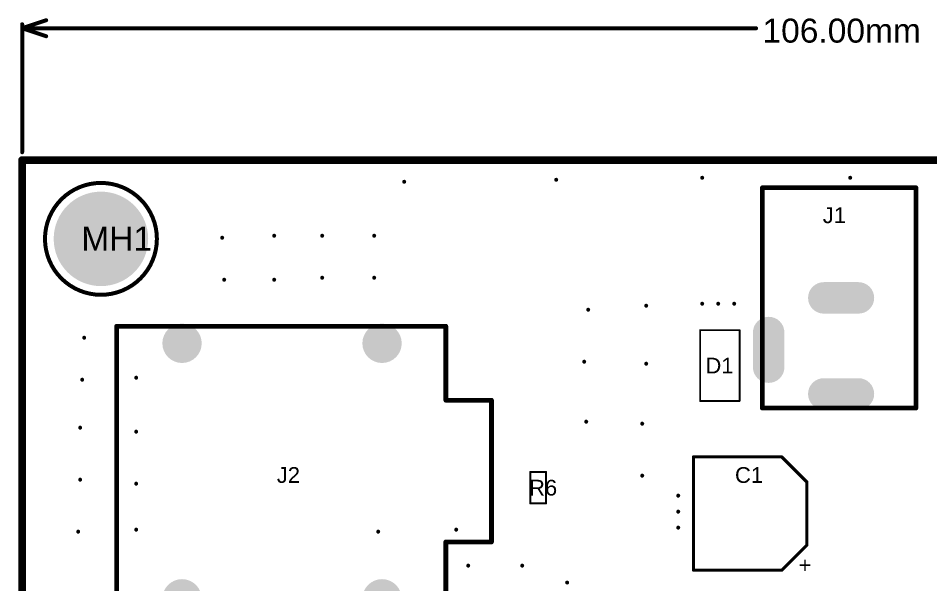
# Model space of a CAD drawing. Header units: inches. Extents: x 0 to 127, y 0 to 86.
# Drawn here: x -0.3 to 57.7, y 38 to 74 of the extents above; entities that cross this region are included whole.
import ezdxf

# ---------------------------------------------------------------- set-up
doc = ezdxf.new("R2010")
doc.units = ezdxf.units.IN
for name, color, linetype in [('Mechanical1', 6, 'Continuous'), ('Mechanical4', 56, 'Continuous'), ('Mechanical6', 56, 'Continuous'), ('MultiLayer', 9, 'Continuous'), ('PadHoleLayer', 156, 'Continuous'), ('ViaHoleLayer', 16, 'Continuous')]:
    doc.layers.add(name, color=color, linetype=linetype)
doc.styles.add('Arial', font='', dxfattribs={"height": 0.2})
doc.styles.get('Arial').set_extended_font_data('Arial')

# ---------------------------------------------------------------- blocks, each defined once
blk = doc.blocks.new('RES_0603_9')
at = {"layer": 'Mechanical4'}
for points in [[(-1, -0.5, 0.125, 0.125, 0), (-1, 0.5, 0.125, 0.125, 0)], [(1, 0.5, 0.125, 0.125, 0), (-1, 0.5, 0.125, 0.125, 0)], [(1, -0.5, 0.125, 0.125, 0), (1, 0.5, 0.125, 0.125, 0)], [(1, -0.5, 0.125, 0.125, 0), (-1, -0.5, 0.125, 0.125, 0)]]:
    blk.add_lwpolyline(points, format="xyseb", dxfattribs=at)
for points in [[(-1.031, 0.5, 0.0625, 0.0625, 1), (-0.969, 0.5, 0.0625, 0.0625, 1)], [(-1.031, 0.5, 0.0625, 0.0625, 1), (-0.969, 0.5, 0.0625, 0.0625, 1)], [(0.969, 0.5, 0.0625, 0.0625, 1), (1.031, 0.5, 0.0625, 0.0625, 1)], [(0.969, 0.5, 0.0625, 0.0625, 1), (1.031, 0.5, 0.0625, 0.0625, 1)], [(-1.031, -0.5, 0.0625, 0.0625, 1), (-0.969, -0.5, 0.0625, 0.0625, 1)], [(-1.031, -0.5, 0.0625, 0.0625, 1), (-0.969, -0.5, 0.0625, 0.0625, 1)], [(0.969, -0.5, 0.0625, 0.0625, 1), (1.031, -0.5, 0.0625, 0.0625, 1)], [(0.969, -0.5, 0.0625, 0.0625, 1), (1.031, -0.5, 0.0625, 0.0625, 1)]]:
    blk.add_lwpolyline(points, format="xyseb", close=True, dxfattribs=at)
at = {"layer": 'Mechanical4', "style": 'Arial'}
blk.add_text('R6', height=1, rotation=90, dxfattribs=at).set_placement((0.5, -0.583))
blk = doc.blocks.new('MH_M3_18')
at = {"layer": 'MultiLayer'}
h = blk.add_hatch(color=9, dxfattribs=at)
edge = h.paths.add_edge_path()
edge.add_arc((0, 0), 3, 0, 360)
at = {"layer": 'PadHoleLayer'}
h = blk.add_hatch(color=156, dxfattribs=at)
edge = h.paths.add_edge_path()
edge.add_arc((0, 0), 1.6, 0, 360)
at = {"layer": 'Mechanical4'}
for points in [[(3.553, 0, 0.254, 0.254, 1), (-3.553, 0, 0.254, 0.254, 1)], [(-3.617, 0, 0.127, 0.127, 1), (-3.49, 0, 0.127, 0.127, 1)], [(3.49, 0, 0.127, 0.127, 1), (3.617, 0, 0.127, 0.127, 1)]]:
    blk.add_lwpolyline(points, format="xyseb", close=True, dxfattribs=at)
at = {"layer": 'Mechanical4', "style": 'Arial'}
blk.add_text('MH1', height=1.524, rotation=270, dxfattribs=at).set_placement((-0.746, 1.246))
blk = doc.blocks.new('NMJ4HCD2_26')
at = {"layer": 'MultiLayer'}
h = blk.add_hatch(color=9, dxfattribs=at)
edge = h.paths.add_edge_path()
edge.add_arc((-6.35, 8.115), 1.25, 0, 360)
h = blk.add_hatch(color=9, dxfattribs=at)
edge = h.paths.add_edge_path()
edge.add_arc((6.35, 8.115), 1.25, 0, 360)
h = blk.add_hatch(color=9, dxfattribs=at)
edge = h.paths.add_edge_path()
edge.add_arc((-6.35, -8.115), 1.25, 0, 360)
h = blk.add_hatch(color=9, dxfattribs=at)
edge = h.paths.add_edge_path()
edge.add_arc((6.35, -8.115), 1.25, 0, 360)
at = {"layer": 'PadHoleLayer'}
h = blk.add_hatch(color=156, dxfattribs=at)
edge = h.paths.add_edge_path()
edge.add_arc((-6.35, 8.115), 0.7, 0, 360)
h = blk.add_hatch(color=156, dxfattribs=at)
edge = h.paths.add_edge_path()
edge.add_arc((6.35, 8.115), 0.7, 0, 360)
h = blk.add_hatch(color=156, dxfattribs=at)
edge = h.paths.add_edge_path()
edge.add_arc((-6.35, -8.115), 0.7, 0, 360)
h = blk.add_hatch(color=156, dxfattribs=at)
edge = h.paths.add_edge_path()
edge.add_arc((6.35, -8.115), 0.7, 0, 360)
at = {"layer": 'Mechanical4'}
for points in [[(-10.4, 9.2, 0.3, 0.3, 0), (-10.4, 4.5, 0.3, 0.3, 0)], [(10.5, 9.2, 0.3, 0.3, 0), (-10.4, 9.2, 0.3, 0.3, 0)], [(10.5, 9.2, 0.3, 0.3, 0), (10.5, -9.2, 0.3, 0.3, 0)], [(-10.5, 4.5, 0.3, 0.3, 0), (-13.3, 4.5, 0.3, 0.3, 0)], [(-13.3, 4.5, 0.3, 0.3, 0), (-13.3, -4.5, 0.3, 0.3, 0)], [(-10.4, 4.5, 0.3, 0.3, 0), (-10.5, 4.5, 0.3, 0.3, 0)], [(-10.4, -4.5, 0.3, 0.3, 0), (-13.3, -4.5, 0.3, 0.3, 0)], [(-10.4, -4.5, 0.3, 0.3, 0), (-10.4, -9.2, 0.3, 0.3, 0)], [(10.5, -9.2, 0.3, 0.3, 0), (-10.4, -9.2, 0.3, 0.3, 0)]]:
    blk.add_lwpolyline(points, format="xyseb", dxfattribs=at)
for points in [[(-10.475, 9.2, 0.15, 0.15, 1), (-10.325, 9.2, 0.15, 0.15, 1)], [(-10.475, 9.2, 0.15, 0.15, 1), (-10.325, 9.2, 0.15, 0.15, 1)], [(10.425, 9.2, 0.15, 0.15, 1), (10.575, 9.2, 0.15, 0.15, 1)], [(10.425, 9.2, 0.15, 0.15, 1), (10.575, 9.2, 0.15, 0.15, 1)], [(-13.375, 4.5, 0.15, 0.15, 1), (-13.225, 4.5, 0.15, 0.15, 1)], [(-13.375, 4.5, 0.15, 0.15, 1), (-13.225, 4.5, 0.15, 0.15, 1)], [(-10.575, 4.5, 0.15, 0.15, 1), (-10.425, 4.5, 0.15, 0.15, 1)], [(-10.575, 4.5, 0.15, 0.15, 1), (-10.425, 4.5, 0.15, 0.15, 1)], [(-10.475, 4.5, 0.15, 0.15, 1), (-10.325, 4.5, 0.15, 0.15, 1)], [(-10.475, 4.5, 0.15, 0.15, 1), (-10.325, 4.5, 0.15, 0.15, 1)], [(-13.375, -4.5, 0.15, 0.15, 1), (-13.225, -4.5, 0.15, 0.15, 1)], [(-13.375, -4.5, 0.15, 0.15, 1), (-13.225, -4.5, 0.15, 0.15, 1)], [(-10.475, -4.5, 0.15, 0.15, 1), (-10.325, -4.5, 0.15, 0.15, 1)], [(-10.475, -4.5, 0.15, 0.15, 1), (-10.325, -4.5, 0.15, 0.15, 1)], [(-10.475, -9.2, 0.15, 0.15, 1), (-10.325, -9.2, 0.15, 0.15, 1)], [(-10.475, -9.2, 0.15, 0.15, 1), (-10.325, -9.2, 0.15, 0.15, 1)], [(10.425, -9.2, 0.15, 0.15, 1), (10.575, -9.2, 0.15, 0.15, 1)], [(10.425, -9.2, 0.15, 0.15, 1), (10.575, -9.2, 0.15, 0.15, 1)]]:
    blk.add_lwpolyline(points, format="xyseb", close=True, dxfattribs=at)
at = {"layer": 'Mechanical4', "style": 'Arial'}
blk.add_text('J2', height=1, rotation=180, dxfattribs=at).set_placement((0.333, 0.75))
blk = doc.blocks.new('CON_SOCJ_2155_27')
at = {"layer": 'MultiLayer'}
h = blk.add_hatch(color=9, dxfattribs=at)
edge = h.paths.add_edge_path()
edge.add_arc((-1.1, 6.1), 1, 90, 270)
edge.add_line((-1.1, 5.1), (1.1, 5.1))
edge.add_arc((1.1, 6.1), 1, 270, 450)
edge.add_line((1.1, 7.1), (-1.1, 7.1))
h = blk.add_hatch(color=9, dxfattribs=at)
edge = h.paths.add_edge_path()
edge.add_arc((4.6, 2.2), 1, 180, 360)
edge.add_line((5.6, 2.2), (5.6, 4.4))
edge.add_arc((4.6, 4.4), 1, 0, 180)
edge.add_line((3.6, 4.4), (3.6, 2.2))
h = blk.add_hatch(color=9, dxfattribs=at)
edge = h.paths.add_edge_path()
edge.add_arc((-1.1, 0), 1, 90, 270)
edge.add_line((-1.1, -1), (1.1, -1))
edge.add_arc((1.1, 0), 1, 270, 450)
edge.add_line((1.1, 1), (-1.1, 1))
at = {"layer": 'PadHoleLayer'}
h = blk.add_hatch(color=156, dxfattribs=at)
edge = h.paths.add_edge_path()
edge.add_arc((-1.1, 6.1), 0.4, 90, 270)
edge.add_line((-1.1, 5.7), (1.1, 5.7))
edge.add_arc((1.1, 6.1), 0.4, 270, 450)
edge.add_line((1.1, 6.5), (-1.1, 6.5))
h = blk.add_hatch(color=156, dxfattribs=at)
edge = h.paths.add_edge_path()
edge.add_arc((4.6, 2.2), 0.4, 180, 360)
edge.add_line((5, 2.2), (5, 4.4))
edge.add_arc((4.6, 4.4), 0.4, 0, 180)
edge.add_line((4.2, 4.4), (4.2, 2.2))
h = blk.add_hatch(color=156, dxfattribs=at)
edge = h.paths.add_edge_path()
edge.add_arc((-1.1, 0), 0.4, 90, 270)
edge.add_line((-1.1, -0.4), (1.1, -0.4))
edge.add_arc((1.1, 0), 0.4, 270, 450)
edge.add_line((1.1, 0.4), (-1.1, 0.4))
at = {"layer": 'Mechanical4'}
for points in [[(-4.75, 7, 0.3, 0.3, 0), (-4.75, -7, 0.3, 0.3, 0)], [(5, 7, 0.3, 0.3, 0), (-4.75, 7, 0.3, 0.3, 0)], [(5, 7, 0.3, 0.3, 0), (5, -7, 0.3, 0.3, 0)], [(5, -7, 0.3, 0.3, 0), (-4.75, -7, 0.3, 0.3, 0)]]:
    blk.add_lwpolyline(points, format="xyseb", dxfattribs=at)
for points in [[(-4.825, 7, 0.15, 0.15, 1), (-4.675, 7, 0.15, 0.15, 1)], [(-4.825, 7, 0.15, 0.15, 1), (-4.675, 7, 0.15, 0.15, 1)], [(4.925, 7, 0.15, 0.15, 1), (5.075, 7, 0.15, 0.15, 1)], [(4.925, 7, 0.15, 0.15, 1), (5.075, 7, 0.15, 0.15, 1)], [(-4.825, -7, 0.15, 0.15, 1), (-4.675, -7, 0.15, 0.15, 1)], [(-4.825, -7, 0.15, 0.15, 1), (-4.675, -7, 0.15, 0.15, 1)], [(4.925, -7, 0.15, 0.15, 1), (5.075, -7, 0.15, 0.15, 1)], [(4.925, -7, 0.15, 0.15, 1), (5.075, -7, 0.15, 0.15, 1)]]:
    blk.add_lwpolyline(points, format="xyseb", close=True, dxfattribs=at)
at = {"layer": 'Mechanical4', "style": 'Arial'}
blk.add_text('J1', height=1, rotation=180, dxfattribs=at).set_placement((1.166, -4.75))
blk = doc.blocks.new('DO_214AC_2__SMA__30')
at = {"layer": 'Mechanical4'}
for points in [[(2.25, 1.25, 0.125, 0.125, 0), (-2.25, 1.25, 0.125, 0.125, 0)], [(-2.25, -1.25, 0.125, 0.125, 0), (-2.25, 1.25, 0.125, 0.125, 0)], [(2.25, -1.25, 0.125, 0.125, 0), (2.25, 1.25, 0.125, 0.125, 0)], [(2.25, -1.25, 0.125, 0.125, 0), (-2.25, -1.25, 0.125, 0.125, 0)]]:
    blk.add_lwpolyline(points, format="xyseb", dxfattribs=at)
for points in [[(-2.281, 1.25, 0.0625, 0.0625, 1), (-2.219, 1.25, 0.0625, 0.0625, 1)], [(-2.281, 1.25, 0.0625, 0.0625, 1), (-2.219, 1.25, 0.0625, 0.0625, 1)], [(2.219, 1.25, 0.0625, 0.0625, 1), (2.281, 1.25, 0.0625, 0.0625, 1)], [(2.219, 1.25, 0.0625, 0.0625, 1), (2.281, 1.25, 0.0625, 0.0625, 1)], [(-2.281, -1.25, 0.0625, 0.0625, 1), (-2.219, -1.25, 0.0625, 0.0625, 1)], [(-2.281, -1.25, 0.0625, 0.0625, 1), (-2.219, -1.25, 0.0625, 0.0625, 1)], [(2.219, -1.25, 0.0625, 0.0625, 1), (2.281, -1.25, 0.0625, 0.0625, 1)], [(2.219, -1.25, 0.0625, 0.0625, 1), (2.281, -1.25, 0.0625, 0.0625, 1)]]:
    blk.add_lwpolyline(points, format="xyseb", close=True, dxfattribs=at)
at = {"layer": 'Mechanical4', "style": 'Arial'}
blk.add_text('D1', height=1, rotation=90, dxfattribs=at).set_placement((0.5, -0.916))
blk = doc.blocks.new('CAP_AE_SMD_D6MM3_H8MM_59')
at = {"layer": 'Mechanical4'}
for points in [[(-2, 3.6, 0.2, 0.2, 0), (-3.6, 2, 0.2, 0.2, 0)], [(3.6, 3.6, 0.2, 0.2, 0), (-2, 3.6, 0.2, 0.2, 0)], [(3.6, 3.6, 0.2, 0.2, 0), (3.6, -3.6, 0.2, 0.2, 0)], [(-3.6, 2, 0.2, 0.2, 0), (-3.6, -2, 0.2, 0.2, 0)], [(-2, -3.6, 0.2, 0.2, 0), (-3.6, -2, 0.2, 0.2, 0)], [(3.6, -3.6, 0.2, 0.2, 0), (-2, -3.6, 0.2, 0.2, 0)]]:
    blk.add_lwpolyline(points, format="xyseb", dxfattribs=at)
for points in [[(-2.05, 3.6, 0.1, 0.1, 1), (-1.95, 3.6, 0.1, 0.1, 1)], [(-2.05, 3.6, 0.1, 0.1, 1), (-1.95, 3.6, 0.1, 0.1, 1)], [(3.55, 3.6, 0.1, 0.1, 1), (3.65, 3.6, 0.1, 0.1, 1)], [(3.55, 3.6, 0.1, 0.1, 1), (3.65, 3.6, 0.1, 0.1, 1)], [(-3.65, 2, 0.1, 0.1, 1), (-3.55, 2, 0.1, 0.1, 1)], [(-3.65, 2, 0.1, 0.1, 1), (-3.55, 2, 0.1, 0.1, 1)], [(-3.65, -2, 0.1, 0.1, 1), (-3.55, -2, 0.1, 0.1, 1)], [(-3.65, -2, 0.1, 0.1, 1), (-3.55, -2, 0.1, 0.1, 1)], [(-2.05, -3.6, 0.1, 0.1, 1), (-1.95, -3.6, 0.1, 0.1, 1)], [(-2.05, -3.6, 0.1, 0.1, 1), (-1.95, -3.6, 0.1, 0.1, 1)], [(3.55, -3.6, 0.1, 0.1, 1), (3.65, -3.6, 0.1, 0.1, 1)], [(3.55, -3.6, 0.1, 0.1, 1), (3.65, -3.6, 0.1, 0.1, 1)]]:
    blk.add_lwpolyline(points, format="xyseb", close=True, dxfattribs=at)
at = {"layer": 'Mechanical4', "style": 'Arial'}
blk.add_text('+', height=1, dxfattribs=at).set_placement((-3.889, 2.802))
blk.add_text('C1', height=1, rotation=180, dxfattribs=at).set_placement((0.966, -1.95))

msp = doc.modelspace()

# ---------------------------------------------------------------- hatches: boundary and pattern name
at = {"layer": 'ViaHoleLayer'}
h = msp.add_hatch(color=16, dxfattribs=at)
edge = h.paths.add_edge_path()
edge.add_arc((24.257, 63.627), 0.127, 0, 360)
h = msp.add_hatch(color=16, dxfattribs=at)
edge = h.paths.add_edge_path()
edge.add_arc((33.909, 63.754), 0.127, 0, 360)
h = msp.add_hatch(color=16, dxfattribs=at)
edge = h.paths.add_edge_path()
edge.add_arc((43.18, 63.881), 0.127, 0, 360)
h = msp.add_hatch(color=16, dxfattribs=at)
edge = h.paths.add_edge_path()
edge.add_arc((52.578, 63.881), 0.127, 0, 360)
h = msp.add_hatch(color=16, dxfattribs=at)
edge = h.paths.add_edge_path()
edge.add_arc((16.002, 60.198), 0.127, 0, 360)
h = msp.add_hatch(color=16, dxfattribs=at)
edge = h.paths.add_edge_path()
edge.add_arc((19.05, 60.198), 0.127, 0, 360)
h = msp.add_hatch(color=16, dxfattribs=at)
edge = h.paths.add_edge_path()
edge.add_arc((22.352, 60.198), 0.127, 0, 360)
h = msp.add_hatch(color=16, dxfattribs=at)
edge = h.paths.add_edge_path()
edge.add_arc((12.7, 60.071), 0.127, 0, 360)
h = msp.add_hatch(color=16, dxfattribs=at)
edge = h.paths.add_edge_path()
edge.add_arc((12.827, 57.404), 0.127, 0, 360)
h = msp.add_hatch(color=16, dxfattribs=at)
edge = h.paths.add_edge_path()
edge.add_arc((16.002, 57.404), 0.127, 0, 360)
h = msp.add_hatch(color=16, dxfattribs=at)
edge = h.paths.add_edge_path()
edge.add_arc((19.05, 57.531), 0.127, 0, 360)
h = msp.add_hatch(color=16, dxfattribs=at)
edge = h.paths.add_edge_path()
edge.add_arc((22.352, 57.531), 0.127, 0, 360)
h = msp.add_hatch(color=16, dxfattribs=at)
edge = h.paths.add_edge_path()
edge.add_arc((35.941, 55.499), 0.127, 0, 360)
h = msp.add_hatch(color=16, dxfattribs=at)
edge = h.paths.add_edge_path()
edge.add_arc((39.624, 55.753), 0.127, 0, 360)
h = msp.add_hatch(color=16, dxfattribs=at)
edge = h.paths.add_edge_path()
edge.add_arc((43.18, 55.88), 0.127, 0, 360)
h = msp.add_hatch(color=16, dxfattribs=at)
edge = h.paths.add_edge_path()
edge.add_arc((44.196, 55.88), 0.127, 0, 360)
h = msp.add_hatch(color=16, dxfattribs=at)
edge = h.paths.add_edge_path()
edge.add_arc((45.212, 55.88), 0.127, 0, 360)
h = msp.add_hatch(color=16, dxfattribs=at)
edge = h.paths.add_edge_path()
edge.add_arc((3.937, 53.721), 0.127, 0, 360)
h = msp.add_hatch(color=16, dxfattribs=at)
edge = h.paths.add_edge_path()
edge.add_arc((35.687, 52.197), 0.127, 0, 360)
h = msp.add_hatch(color=16, dxfattribs=at)
edge = h.paths.add_edge_path()
edge.add_arc((39.624, 52.07), 0.127, 0, 360)
h = msp.add_hatch(color=16, dxfattribs=at)
edge = h.paths.add_edge_path()
edge.add_arc((3.81, 51.054), 0.127, 0, 360)
h = msp.add_hatch(color=16, dxfattribs=at)
edge = h.paths.add_edge_path()
edge.add_arc((7.239, 51.181), 0.127, 0, 360)
h = msp.add_hatch(color=16, dxfattribs=at)
edge = h.paths.add_edge_path()
edge.add_arc((3.683, 48.006), 0.127, 0, 360)
h = msp.add_hatch(color=16, dxfattribs=at)
edge = h.paths.add_edge_path()
edge.add_arc((35.814, 48.387), 0.127, 0, 360)
h = msp.add_hatch(color=16, dxfattribs=at)
edge = h.paths.add_edge_path()
edge.add_arc((39.37, 48.26), 0.127, 0, 360)
h = msp.add_hatch(color=16, dxfattribs=at)
edge = h.paths.add_edge_path()
edge.add_arc((7.239, 47.752), 0.127, 0, 360)
h = msp.add_hatch(color=16, dxfattribs=at)
edge = h.paths.add_edge_path()
edge.add_arc((3.683, 44.704), 0.127, 0, 360)
h = msp.add_hatch(color=16, dxfattribs=at)
edge = h.paths.add_edge_path()
edge.add_arc((39.37, 44.958), 0.127, 0, 360)
h = msp.add_hatch(color=16, dxfattribs=at)
edge = h.paths.add_edge_path()
edge.add_arc((7.239, 44.45), 0.127, 0, 360)
h = msp.add_hatch(color=16, dxfattribs=at)
edge = h.paths.add_edge_path()
edge.add_arc((41.656, 43.688), 0.127, 0, 360)
h = msp.add_hatch(color=16, dxfattribs=at)
edge = h.paths.add_edge_path()
edge.add_arc((41.656, 42.672), 0.127, 0, 360)
h = msp.add_hatch(color=16, dxfattribs=at)
edge = h.paths.add_edge_path()
edge.add_arc((41.656, 41.656), 0.127, 0, 360)
h = msp.add_hatch(color=16, dxfattribs=at)
edge = h.paths.add_edge_path()
edge.add_arc((3.556, 41.402), 0.127, 0, 360)
h = msp.add_hatch(color=16, dxfattribs=at)
edge = h.paths.add_edge_path()
edge.add_arc((7.239, 41.529), 0.127, 0, 360)
h = msp.add_hatch(color=16, dxfattribs=at)
edge = h.paths.add_edge_path()
edge.add_arc((22.606, 41.402), 0.127, 0, 360)
h = msp.add_hatch(color=16, dxfattribs=at)
edge = h.paths.add_edge_path()
edge.add_arc((27.559, 41.529), 0.127, 0, 360)
h = msp.add_hatch(color=16, dxfattribs=at)
edge = h.paths.add_edge_path()
edge.add_arc((28.321, 39.243), 0.127, 0, 360)
h = msp.add_hatch(color=16, dxfattribs=at)
edge = h.paths.add_edge_path()
edge.add_arc((31.75, 39.243), 0.127, 0, 360)
h = msp.add_hatch(color=16, dxfattribs=at)
edge = h.paths.add_edge_path()
edge.add_arc((34.604, 38.168), 0.127, 0, 360)

# ---------------------------------------------------------------- linework, layer by layer
at = {"layer": 'Mechanical1'}
for points in [[(0, 73.379, 0.254, 0.254, 0), (1.524, 73.887, 0.254, 0.254, 0)], [(0, 65.504, 0.254, 0.254, 0), (0, 73.633, 0.254, 0.254, 0)], [(0, 73.379, 0.254, 0.254, 0), (1.524, 72.871, 0.254, 0.254, 0)], [(0, 73.379, 0.254, 0.254, 0), (46.601, 73.379, 0.254, 0.254, 0)]]:
    msp.add_lwpolyline(points, format="xyseb", dxfattribs=at)
for points in [[(-0.064, 73.633, 0.127, 0.127, 1), (0.063, 73.633, 0.127, 0.127, 1)], [(1.46, 73.887, 0.127, 0.127, 1), (1.587, 73.887, 0.127, 0.127, 1)], [(-0.064, 73.379, 0.127, 0.127, 1), (0.063, 73.379, 0.127, 0.127, 1)], [(-0.064, 73.379, 0.127, 0.127, 1), (0.063, 73.379, 0.127, 0.127, 1)], [(-0.064, 73.379, 0.127, 0.127, 1), (0.063, 73.379, 0.127, 0.127, 1)], [(46.537, 73.379, 0.127, 0.127, 1), (46.664, 73.379, 0.127, 0.127, 1)], [(1.46, 72.871, 0.127, 0.127, 1), (1.587, 72.871, 0.127, 0.127, 1)], [(-0.064, 65.504, 0.127, 0.127, 1), (0.063, 65.504, 0.127, 0.127, 1)]]:
    msp.add_lwpolyline(points, format="xyseb", close=True, dxfattribs=at)
at = {"layer": 'Mechanical6'}
for points in [[(0, 65, 0.5, 0.5, 0), (106, 65, 0.5, 0.5, 0)], [(0, 65, 0.5, 0.5, 0), (0, 0, 0.5, 0.5, 0)]]:
    msp.add_lwpolyline(points, format="xyseb", dxfattribs=at)
msp.add_lwpolyline([(-0.125, 65, 0.25, 0.25, 1), (0.125, 65, 0.25, 0.25, 1)], format="xyseb", close=True, dxfattribs=at)
msp.add_lwpolyline([(-0.125, 65, 0.25, 0.25, 1), (0.125, 65, 0.25, 0.25, 1)], format="xyseb", close=True, dxfattribs=at)

# ---------------------------------------------------------------- block references
for name, p, rotation in [('MH_M3_18', (5, 60), 90), ('CON_SOCJ_2155_27', (52, 56.25), 180), ('NMJ4HCD2_26', (16.5, 45.25), 180), ('DO_214AC_2__SMA__30', (44.3, 51.95), 270), ('CAP_AE_SMD_D6MM3_H8MM_59', (46.228, 42.55), 180), ('RES_0603_9', (32.766, 44.196), 270)]:
    msp.add_blockref(name, p, dxfattribs=dict(rotation=rotation))

# ---------------------------------------------------------------- texts
at = {"layer": 'Mechanical1', "style": 'Arial'}
msp.add_text('106.00mm', height=1.524, dxfattribs=at).set_placement((47.007, 72.465))

doc.saveas('drawing.dxf')
